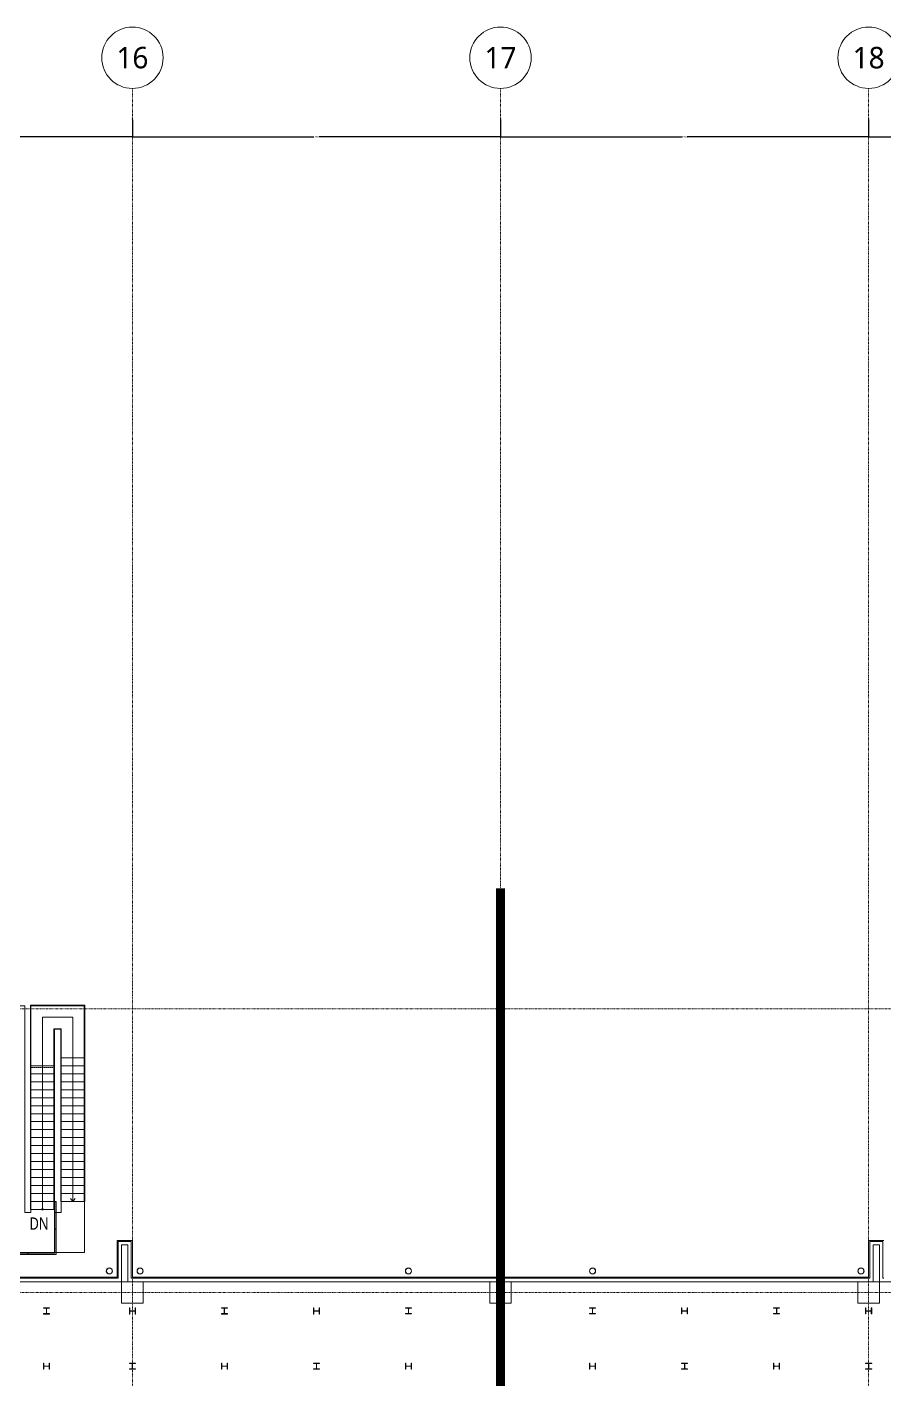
# Model space of a CAD drawing. Extents: x -32000 to 290600, y -111057 to 131250.
# Drawn here: x 123765 to 151700, y 87182 to 131250 of the extents above; entities that cross this region are included whole.
import ezdxf
from ezdxf.enums import TextEntityAlignment as Align

# ---------------------------------------------------------------- set-up
doc = ezdxf.new("R2010")
doc.units = 0
doc.header["$LTSCALE"] = 5
for name, pattern in [('DIVIDE', [1.25, 0.5, -0.25, 0, -0.25, 0, -0.25]), ('H12PL2$0$JJP_三點線', [0.9, 0.3, -0.15, 0, -0.15, 0, -0.15, 0, -0.15]), ('H12PL2$0$JJP_虛線(退縮線、投影線、地下室範圍、非屬本工程、圖面分區)', [0.45, 0.3, -0.15])]:
    doc.linetypes.add(name, pattern=pattern)
for name, color, linetype in [('area code', 5, 'Continuous'), ('H12PL2$0$A-DIM', 252, 'Continuous'), ('H12PL2$0$A-OBJE-MEP', 252, 'Continuous'), ('H12PL2$0$A-RAIL', 252, 'Continuous'), ('H12PL2$0$A-STRS', 252, 'Continuous'), ('H12PL2$0$A-TEXT', 252, 'Continuous'), ('H12PL2$0$A-WALL-EX', 252, 'Continuous'), ('H12PL2$0$S-COL', 252, 'Continuous'), ('H12PL2$0$S-GRID', 252, 'Continuous'), ('H12PL2$0$S-SLAB-SHOW', 252, 'Continuous')]:
    doc.layers.add(name, color=color, linetype=linetype)
doc.styles.add('H12PL2$0$dim-txt', font='isocp.shx', dxfattribs={"width": 0.7, "bigfont": 'chineset.shx'})
doc.styles.add('H12PL2$0$Standard', font='', dxfattribs={"width": 0.8})
doc.styles.get('H12PL2$0$Standard').set_extended_font_data('Microsoft JhengHei')
doc.dimstyles.new('H12PL2$0$ARCH-dim-200MM', dxfattribs={"dimscale": 200, "dimtxt": 0.3, "dimasz": 0.1, "dimexe": 0.1, "dimexo": 0.1, "dimgap": 0.05, "dimtad": 1, "dimdec": 0, "dimlfac": 10, "dimrnd": 0.5, "dimdsep": 46, "dimtxsty": 'H12PL2$0$dim-txt', "dimblk": 'H12PL2$0$_Dot', "dimcen": 2, "dimclrd": 256, "dimclre": 256, "dimclrt": 256, "dimadec": 0, "dimazin": 0, "dimtfac": 1, "dimtix": 1, "dimtmove": 2, "dimatfit": 3, "dimldrblk": 'H12PL2$0$_OBLIQUE', "dimfxl": 1, "dimtvp": 1, "dimtolj": 1, "dimarcsym": 0})

# ---------------------------------------------------------------- blocks, each defined once
blk = doc.blocks.new('*D113')
at = {"layer": 'DEFPOINTS', "color": 0, "linetype": 'Continuous', "transparency": 16777216}
for p in [(118800, 128250), (127200, 128250), (127200, 127670)]:
    blk.add_point(p, dxfattribs=at)
at = {"layer": 'H12PL2$0$A-DIM', "linetype": 'Continuous', "lineweight": -2, "transparency": 16777216}
for p, q in [((118800, 128230), (118800, 127650)), ((127200, 128230), (127200, 127650)), ((118820, 127670), (122921, 127670)), ((127180, 127670), (123079, 127670))]:
    blk.add_line(p, q, dxfattribs=at)
at = {"layer": 'H12PL2$0$A-DIM', "linetype": 'Continuous', "lineweight": 0, "transparency": 16777216, "insert": (123000, 127670), "char_height": 60, "attachment_point": 5, "style": 'H12PL2$0$dim-txt'}
blk.add_mtext('\\A1;84000', dxfattribs=at)
blk = doc.blocks.new('H12PL2$0$_Dot')
blk = doc.blocks.new('H12PL2$0$_OBLIQUE')
at = {"color": 0, "linetype": 'ByBlock', "lineweight": -2}
blk.add_line((-0.5, -0.5), (0.5, 0.5), dxfattribs=at)
blk = doc.blocks.new('*D114')
at = {"layer": 'DEFPOINTS', "color": 0, "linetype": 'Continuous', "transparency": 16777216}
for p in [(127200, 128250), (139200, 128250), (139200, 127670)]:
    blk.add_point(p, dxfattribs=at)
at = {"layer": 'H12PL2$0$A-DIM', "linetype": 'Continuous', "lineweight": -2, "transparency": 16777216}
for p, q in [((127200, 128230), (127200, 127650)), ((139200, 128230), (139200, 127650)), ((127220, 127670), (133112, 127670)), ((139180, 127670), (133288, 127670))]:
    blk.add_line(p, q, dxfattribs=at)
at = {"layer": 'H12PL2$0$A-DIM', "linetype": 'Continuous', "lineweight": 0, "transparency": 16777216, "insert": (133200, 127670), "char_height": 60, "attachment_point": 5, "style": 'H12PL2$0$dim-txt'}
blk.add_mtext('\\A1;120000', dxfattribs=at)
blk = doc.blocks.new('*D115')
at = {"layer": 'DEFPOINTS', "color": 0, "linetype": 'Continuous', "transparency": 16777216}
for p in [(139200, 128250), (151200, 128250), (151200, 127670)]:
    blk.add_point(p, dxfattribs=at)
at = {"layer": 'H12PL2$0$A-DIM', "linetype": 'Continuous', "lineweight": -2, "transparency": 16777216}
for p, q in [((139200, 128230), (139200, 127650)), ((151200, 128230), (151200, 127650)), ((139220, 127670), (145112, 127670)), ((151180, 127670), (145288, 127670))]:
    blk.add_line(p, q, dxfattribs=at)
at = {"layer": 'H12PL2$0$A-DIM', "linetype": 'Continuous', "lineweight": 0, "transparency": 16777216, "insert": (145200, 127670), "char_height": 60, "attachment_point": 5, "style": 'H12PL2$0$dim-txt'}
blk.add_mtext('\\A1;120000', dxfattribs=at)
blk = doc.blocks.new('*D116')
at = {"layer": 'DEFPOINTS', "color": 0, "linetype": 'Continuous', "transparency": 16777216}
for p in [(151200, 128250), (159600, 128250), (159600, 127670)]:
    blk.add_point(p, dxfattribs=at)
at = {"layer": 'H12PL2$0$A-DIM', "linetype": 'Continuous', "lineweight": -2, "transparency": 16777216}
for p, q in [((151200, 128230), (151200, 127650)), ((159600, 128230), (159600, 127650)), ((151220, 127670), (155321, 127670)), ((159580, 127670), (155479, 127670))]:
    blk.add_line(p, q, dxfattribs=at)
at = {"layer": 'H12PL2$0$A-DIM', "linetype": 'Continuous', "lineweight": 0, "transparency": 16777216, "insert": (155400, 127670), "char_height": 60, "attachment_point": 5, "style": 'H12PL2$0$dim-txt'}
blk.add_mtext('\\A1;84000', dxfattribs=at)
blk = doc.blocks.new('H12PL2')
at = {"layer": 'H12PL2$0$A-OBJE-MEP', "lineweight": 0, "flags": 128}
for points in [[(126545, 90700, 1), (126355, 90700, 1)], [(127545, 90700, 1), (127355, 90700, 1)], [(136295, 90700, 1), (136105, 90700, 1)], [(142295, 90700, 1), (142105, 90700, 1)], [(151045, 90700, 1), (150855, 90700, 1)]]:
    blk.add_lwpolyline(points, format="xyb", close=True, dxfattribs=at)
at = {"layer": 'H12PL2$0$A-OBJE-MEP', "lineweight": 0}
for centre in [(126450, 90700), (127450, 90700), (136200, 90700), (142200, 90700), (150950, 90700)]:
    blk.add_circle(centre, 100, dxfattribs=at)
at = {"layer": 'H12PL2$0$A-RAIL', "lineweight": 0}
for p, q in [((124717.35, 92970), (124674.65, 92970)), ((124674.65, 92970), (124674.65, 91281.35)), ((124716, 92960), (124676, 92960)), ((124676, 92960), (124676, 91280)), ((124716, 91240), (124716, 92960)), ((124717.35, 91238.65), (124717.35, 92970)), ((124713, 92070), (124679, 92070)), ((124696, 92053), (124696, 92087)), ((122078.65, 91238.65), (124717.35, 91238.65)), ((122080, 91240), (124716, 91240)), ((124676, 91280), (122120, 91280)), ((124674.65, 91281.35), (122121.35, 91281.35)), ((123779, 91260), (123813, 91260)), ((123796, 91243), (123796, 91277))]:
    blk.add_line(p, q, dxfattribs=at)
at = {"layer": 'H12PL2$0$A-STRS', "lineweight": 0}
for p, q in [((123878, 97390), (123878, 99366)), ((123878, 99366), (125648, 99366)), ((125632, 99350), (123894, 99350)), ((123894, 99350), (123894, 97390)), ((123894, 99350), (125632, 99350)), ((123894, 97390), (123894, 99350)), ((123894, 99350), (125632, 99350)), ((123894, 97390), (123894, 99350)), ((125632, 97650), (125632, 99350)), ((125632, 99350), (125632, 97650)), ((125632, 99350), (125632, 97650)), ((125648, 99366), (125648, 97650)), ((125257, 98975), (124269, 98975)), ((124269, 98975), (124269, 97390)), ((125257, 97650), (125257, 98975)), ((124644, 97390), (124644, 98600)), ((124644, 98600), (124882, 98600)), ((124882, 98600), (124644, 98600)), ((124644, 98600), (124644, 97390)), ((124882, 98600), (124644, 98600)), ((124644, 98600), (124644, 97390)), ((124866, 98584), (124660, 98584)), ((124660, 98584), (124660, 97390)), ((124866, 97650), (124866, 98584)), ((124882, 98600), (124882, 97650)), ((124882, 97650), (124882, 98600)), ((124882, 97650), (124882, 98600)), ((123894, 97390), (123878, 97390)), ((123878, 92710), (123878, 97390)), ((123878, 97390), (123894, 97390)), ((123894, 97390), (123894, 92710)), ((123894, 92710), (123894, 97390)), ((123894, 97390), (124644, 97390)), ((123894, 97390), (124644, 97390)), ((124644, 97390), (123894, 97390)), ((123894, 97130), (123894, 97390)), ((123894, 97390), (124644, 97390)), ((124269, 97390), (124269, 92970)), ((124660, 97390), (124644, 97390)), ((124644, 92710), (124644, 97390)), ((124644, 97390), (124660, 97390)), ((124644, 97390), (124644, 92710)), ((124644, 97390), (124644, 97130)), ((124660, 97390), (124660, 92710)), ((124866, 92970), (124866, 97650)), ((124866, 97650), (124882, 97650)), ((124882, 97650), (124866, 97650)), ((124882, 97650), (124882, 92970)), ((124882, 92970), (124882, 97650)), ((125632, 97650), (124882, 97650)), ((125632, 97650), (124882, 97650)), ((124882, 97390), (124882, 97650)), ((124882, 97650), (125632, 97650)), ((125632, 97650), (124882, 97650)), ((125632, 97390), (124882, 97390)), ((124882, 97130), (124882, 97390)), ((124882, 97390), (125632, 97390)), ((125632, 97390), (124882, 97390)), ((125257, 93230), (125257, 97650)), ((125632, 92970), (125632, 97650)), ((125632, 97650), (125648, 97650)), ((125648, 97650), (125632, 97650)), ((125632, 97650), (125632, 92970)), ((125632, 97650), (125632, 97390)), ((125632, 97390), (125632, 97130)), ((125648, 97650), (125648, 92970)), ((123894, 97130), (124644, 97130)), ((124644, 97130), (123894, 97130)), ((123894, 97130), (124644, 97130)), ((123894, 96870), (123894, 97130)), ((124644, 97130), (124644, 96870)), ((125632, 97130), (124882, 97130)), ((124882, 96870), (124882, 97130)), ((124882, 97130), (125632, 97130)), ((125632, 97130), (124882, 97130)), ((125632, 97130), (125632, 96870)), ((123894, 96870), (124644, 96870)), ((124644, 96870), (123894, 96870)), ((123894, 96870), (124644, 96870)), ((123894, 96610), (123894, 96870)), ((123894, 96610), (124644, 96610)), ((124644, 96610), (123894, 96610)), ((123894, 96610), (124644, 96610)), ((123894, 96350), (123894, 96610)), ((124644, 96870), (124644, 96610)), ((124644, 96610), (124644, 96350)), ((125632, 96870), (124882, 96870)), ((124882, 96610), (124882, 96870)), ((124882, 96870), (125632, 96870)), ((125632, 96870), (124882, 96870)), ((125632, 96610), (124882, 96610)), ((124882, 96350), (124882, 96610)), ((124882, 96610), (125632, 96610)), ((125632, 96610), (124882, 96610)), ((125632, 96870), (125632, 96610)), ((125632, 96610), (125632, 96350)), ((123894, 96350), (124644, 96350)), ((124644, 96350), (123894, 96350)), ((123894, 96350), (124644, 96350)), ((123894, 96090), (123894, 96350)), ((123894, 96090), (124644, 96090)), ((124644, 96090), (123894, 96090)), ((123894, 96090), (124644, 96090)), ((123894, 95830), (123894, 96090)), ((124644, 96350), (124644, 96090)), ((124644, 96090), (124644, 95830)), ((125632, 96350), (124882, 96350)), ((124882, 96090), (124882, 96350)), ((124882, 96350), (125632, 96350)), ((125632, 96350), (124882, 96350)), ((125632, 96090), (124882, 96090)), ((124882, 95830), (124882, 96090)), ((124882, 96090), (125632, 96090)), ((125632, 96090), (124882, 96090)), ((125632, 96350), (125632, 96090)), ((125632, 96090), (125632, 95830)), ((123894, 95830), (124644, 95830)), ((124644, 95830), (123894, 95830)), ((123894, 95830), (124644, 95830)), ((123894, 95570), (123894, 95830)), ((124644, 95830), (124644, 95570)), ((125632, 95830), (124882, 95830)), ((124882, 95570), (124882, 95830)), ((124882, 95830), (125632, 95830)), ((125632, 95830), (124882, 95830)), ((125632, 95830), (125632, 95570)), ((123894, 95570), (124644, 95570)), ((124644, 95570), (123894, 95570)), ((123894, 95570), (124644, 95570)), ((123894, 95310), (123894, 95570)), ((123894, 95310), (124644, 95310)), ((124644, 95310), (123894, 95310)), ((123894, 95310), (124644, 95310)), ((123894, 95050), (123894, 95310)), ((124644, 95570), (124644, 95310)), ((124644, 95310), (124644, 95050)), ((125632, 95570), (124882, 95570)), ((124882, 95310), (124882, 95570)), ((124882, 95570), (125632, 95570)), ((125632, 95570), (124882, 95570)), ((125632, 95310), (124882, 95310)), ((124882, 95050), (124882, 95310)), ((124882, 95310), (125632, 95310)), ((125632, 95310), (124882, 95310)), ((125632, 95570), (125632, 95310)), ((125632, 95310), (125632, 95050)), ((123894, 95050), (124644, 95050)), ((124644, 95050), (123894, 95050)), ((123894, 95050), (124644, 95050)), ((123894, 94790), (123894, 95050)), ((123894, 94790), (124644, 94790)), ((124644, 94790), (123894, 94790)), ((123894, 94790), (124644, 94790)), ((123894, 94530), (123894, 94790)), ((124644, 95050), (124644, 94790)), ((124644, 94790), (124644, 94530)), ((125632, 95050), (124882, 95050)), ((124882, 94790), (124882, 95050)), ((124882, 95050), (125632, 95050)), ((125632, 95050), (124882, 95050)), ((125632, 94790), (124882, 94790)), ((124882, 94530), (124882, 94790)), ((124882, 94790), (125632, 94790)), ((125632, 94790), (124882, 94790)), ((125632, 95050), (125632, 94790)), ((125632, 94790), (125632, 94530)), ((123894, 94530), (124644, 94530)), ((124644, 94530), (123894, 94530)), ((123894, 94530), (124644, 94530)), ((123894, 94270), (123894, 94530)), ((124644, 94530), (124644, 94270)), ((125632, 94530), (124882, 94530)), ((124882, 94270), (124882, 94530)), ((124882, 94530), (125632, 94530)), ((125632, 94530), (124882, 94530)), ((125632, 94530), (125632, 94270)), ((123894, 94270), (124644, 94270)), ((124644, 94270), (123894, 94270)), ((123894, 94270), (124644, 94270)), ((123894, 94010), (123894, 94270)), ((123894, 94010), (124644, 94010)), ((124644, 94010), (123894, 94010)), ((123894, 94010), (124644, 94010)), ((123894, 93750), (123894, 94010)), ((124644, 94270), (124644, 94010)), ((124644, 94010), (124644, 93750)), ((125632, 94270), (124882, 94270)), ((124882, 94010), (124882, 94270)), ((124882, 94270), (125632, 94270)), ((125632, 94270), (124882, 94270)), ((125632, 94010), (124882, 94010)), ((124882, 93750), (124882, 94010)), ((124882, 94010), (125632, 94010)), ((125632, 94010), (124882, 94010)), ((125632, 94270), (125632, 94010)), ((125632, 94010), (125632, 93750)), ((123894, 93750), (124644, 93750)), ((124644, 93750), (123894, 93750)), ((123894, 93750), (124644, 93750)), ((123894, 93490), (123894, 93750)), ((123894, 93490), (124644, 93490)), ((124644, 93490), (123894, 93490)), ((123894, 93490), (124644, 93490)), ((123894, 93230), (123894, 93490)), ((124644, 93750), (124644, 93490)), ((124644, 93490), (124644, 93230)), ((125632, 93750), (124882, 93750)), ((124882, 93490), (124882, 93750)), ((124882, 93750), (125632, 93750)), ((125632, 93750), (124882, 93750)), ((125632, 93490), (124882, 93490)), ((124882, 93230), (124882, 93490)), ((124882, 93490), (125632, 93490)), ((125632, 93490), (124882, 93490)), ((125632, 93750), (125632, 93490)), ((125632, 93490), (125632, 93230)), ((123894, 93230), (124644, 93230)), ((124644, 93230), (123894, 93230)), ((123894, 93230), (124644, 93230)), ((123894, 92970), (123894, 93230)), ((124644, 93230), (124644, 92970)), ((125632, 93230), (124882, 93230)), ((124882, 92970), (124882, 93230)), ((124882, 93230), (125632, 93230)), ((125632, 93230), (124882, 93230)), ((125257, 92970), (125182, 93070)), ((125257, 92970), (125257, 93230)), ((125332, 93070), (125257, 92970)), ((125632, 93230), (125632, 92970)), ((123894, 92710), (123878, 92710)), ((123894, 92970), (124644, 92970)), ((124644, 92970), (123894, 92970)), ((123894, 92970), (124644, 92970)), ((123894, 92710), (123894, 92970)), ((124644, 92710), (123894, 92710)), ((124644, 92710), (123894, 92710)), ((124269, 92970), (124269, 92710)), ((124644, 92970), (124644, 92710)), ((124660, 92710), (124644, 92710)), ((124882, 92970), (124866, 92970)), ((125632, 92970), (124882, 92970)), ((125632, 92970), (124882, 92970)), ((125648, 92970), (125632, 92970))]:
    blk.add_line(p, q, dxfattribs=at)
at = {"layer": 'H12PL2$0$A-STRS', "linetype": 'H12PL2$0$JJP_虛線(退縮線、投影線、地下室範圍、非屬本工程、圖面分區)', "lineweight": 0}
blk.add_line((123894, 97340), (124644, 97340), dxfattribs=at)
at = {"layer": 'H12PL2$0$A-STRS', "lineweight": 0, "flags": 128}
blk.add_lwpolyline([(124244, 92710, -1), (124294, 92710, -1)], format="xyb", close=True, dxfattribs=at)
at = {"layer": 'H12PL2$0$A-WALL-EX', "lineweight": 0}
for p, q in [((126850, 91665), (126735, 91665)), ((126850, 91665), (126735, 91665)), ((126735, 90500), (126735, 91665)), ((126850, 91665), (127050, 91665)), ((127165, 91665), (127050, 91665)), ((127165, 91665), (127050, 91665)), ((127165, 91665), (127165, 90500)), ((151350, 91665), (151235, 91665)), ((151350, 91665), (151235, 91665)), ((151235, 90500), (151235, 91665)), ((151350, 91665), (151550, 91665)), ((151665, 91665), (151550, 91665)), ((151665, 91665), (151550, 91665)), ((151665, 91665), (151665, 90500)), ((77050, 90465), (126700, 90465)), ((126700, 90465), (126735, 90465)), ((126735, 90465), (126735, 90500)), ((126735, 90465), (126735, 90500)), ((127165, 90500), (127165, 90465)), ((127165, 90500), (127165, 90465)), ((127165, 90465), (127200, 90465)), ((127200, 90465), (151200, 90465)), ((151200, 90465), (151235, 90465)), ((151235, 90465), (151235, 90500)), ((151235, 90465), (151235, 90500)), ((151665, 90500), (151665, 90465)), ((151665, 90500), (151665, 90465)), ((151665, 90465), (151700, 90465))]:
    blk.add_line(p, q, dxfattribs=at)
at = {"layer": 'H12PL2$0$A-WALL-EX', "lineweight": 0, "flags": 128}
for points in [[(126700, 91700), (126735, 91700)], [(126700, 91700), (126700, 90500)], [(127165, 91700), (126735, 91700)], [(127200, 91700), (127165, 91700)], [(127200, 90500), (127200, 91700)], [(151200, 91700), (151235, 91700)], [(151200, 91700), (151200, 90500)], [(151665, 91700), (151235, 91700)], [(151700, 91700), (151665, 91700)], [(126850, 91550), (127050, 91550)], [(126850, 90465), (126850, 91550)], [(127050, 91550), (127050, 90465)], [(151350, 91550), (151550, 91550)], [(151350, 90465), (151350, 91550)], [(151550, 91550), (151550, 90465)], [(77050, 90500), (126700, 90500)], [(77050, 90500), (126700, 90500)], [(77050, 90500), (126700, 90500)], [(126700, 90500), (77050, 90500)], [(77050, 90350), (126850, 90350)], [(126850, 90350), (126850, 90465)], [(127050, 90350), (127050, 90465)], [(127050, 90350), (151350, 90350)], [(127200, 90500), (151200, 90500)], [(127200, 90500), (151200, 90500)], [(127200, 90500), (151200, 90500)], [(151200, 90500), (127200, 90500)], [(151350, 90350), (151350, 90465)], [(151550, 90350), (151550, 90465)], [(151550, 90350), (237400, 90350)]]:
    blk.add_lwpolyline(points, dxfattribs=at)
at = {"layer": 'H12PL2$0$S-COL', "lineweight": 0, "flags": 128}
for points in [[(127050, 90350), (126850, 90350), (126850, 89650), (127550, 89650), (127550, 90350)], [(138850, 90350), (138850, 89650), (139550, 89650), (139550, 90350)], [(150850, 90350), (150850, 89650), (151550, 89650), (151550, 90350), (151350, 90350)]]:
    blk.add_lwpolyline(points, dxfattribs=at)
for points in [[(124500, 89299.5), (124500, 89311.5), (124417, 89311.5, -0.41421356), (124404, 89324.5), (124404, 89474.5, -0.41421356), (124417, 89487.5), (124500, 89487.5), (124500, 89499.5), (124300, 89499.5), (124300, 89487.5), (124383, 89487.5, -0.41421356), (124396, 89474.5), (124396, 89324.5, -0.41421356), (124383, 89311.5), (124300, 89311.5), (124300, 89299.5)], [(127300, 89499.5), (127288, 89499.5), (127288, 89416.5, -0.41421356), (127275, 89403.5), (127125, 89403.5, -0.41421356), (127112, 89416.5), (127112, 89499.5), (127100, 89499.5), (127100, 89299.5), (127112, 89299.5), (127112, 89382.5, -0.41421356), (127125, 89395.5), (127275, 89395.5, -0.41421356), (127288, 89382.5), (127288, 89299.5), (127300, 89299.5)], [(130300, 89299.5), (130300, 89311.5), (130217, 89311.5, -0.41421356), (130204, 89324.5), (130204, 89474.5, -0.41421356), (130217, 89487.5), (130300, 89487.5), (130300, 89499.5), (130100, 89499.5), (130100, 89487.5), (130183, 89487.5, -0.41421356), (130196, 89474.5), (130196, 89324.5, -0.41421356), (130183, 89311.5), (130100, 89311.5), (130100, 89299.5)], [(133300, 89499.5), (133288, 89499.5), (133288, 89416.5, -0.41421356), (133275, 89403.5), (133125, 89403.5, -0.41421356), (133112, 89416.5), (133112, 89499.5), (133100, 89499.5), (133100, 89299.5), (133112, 89299.5), (133112, 89382.5, -0.41421356), (133125, 89395.5), (133275, 89395.5, -0.41421356), (133288, 89382.5), (133288, 89299.5), (133300, 89299.5)], [(136300, 89300), (136300, 89312), (136217, 89312, -0.41421356), (136204, 89325), (136204, 89475, -0.41421356), (136217, 89488), (136300, 89488), (136300, 89500), (136100, 89500), (136100, 89488), (136183, 89488, -0.41421356), (136196, 89475), (136196, 89325, -0.41421356), (136183, 89312), (136100, 89312), (136100, 89300)], [(139300, 89500), (139288, 89500), (139288, 89417, -0.41421356), (139275, 89404), (139125, 89404, -0.41421356), (139112, 89417), (139112, 89500), (139100, 89500), (139100, 89300), (139112, 89300), (139112, 89383, -0.41421356), (139125, 89396), (139275, 89396, -0.41421356), (139288, 89383), (139288, 89300), (139300, 89300)], [(142100, 89300), (142100, 89312), (142183, 89312, 0.41421356), (142196, 89325), (142196, 89475, 0.41421356), (142183, 89488), (142100, 89488), (142100, 89500), (142300, 89500), (142300, 89488), (142217, 89488, 0.41421356), (142204, 89475), (142204, 89325, 0.41421356), (142217, 89312), (142300, 89312), (142300, 89300)], [(145100, 89500), (145112, 89500), (145112, 89417, 0.41421356), (145125, 89404), (145275, 89404, 0.41421356), (145288, 89417), (145288, 89500), (145300, 89500), (145300, 89300), (145288, 89300), (145288, 89383, 0.41421356), (145275, 89396), (145125, 89396, 0.41421356), (145112, 89383), (145112, 89300), (145100, 89300)], [(148100, 89300), (148100, 89312), (148183, 89312, 0.41421356), (148196, 89325), (148196, 89475, 0.41421356), (148183, 89488), (148100, 89488), (148100, 89500), (148300, 89500), (148300, 89488), (148217, 89488, 0.41421356), (148204, 89475), (148204, 89325, 0.41421356), (148217, 89312), (148300, 89312), (148300, 89300)], [(151100, 89500), (151112, 89500), (151112, 89417, 0.41421356), (151125, 89404), (151275, 89404, 0.41421356), (151288, 89417), (151288, 89500), (151300, 89500), (151300, 89300), (151288, 89300), (151288, 89383, 0.41421356), (151275, 89396), (151125, 89396, 0.41421356), (151112, 89383), (151112, 89300), (151100, 89300)], [(124500, 87700), (124488, 87700), (124488, 87617, -0.41421356), (124475, 87604), (124325, 87604, -0.41421356), (124312, 87617), (124312, 87700), (124300, 87700), (124300, 87500), (124312, 87500), (124312, 87583, -0.41421356), (124325, 87596), (124475, 87596, -0.41421356), (124488, 87583), (124488, 87500), (124500, 87500)], [(127300, 87500), (127300, 87512), (127217, 87512, -0.41421356), (127204, 87525), (127204, 87675, -0.41421356), (127217, 87688), (127300, 87688), (127300, 87700), (127100, 87700), (127100, 87688), (127183, 87688, -0.41421356), (127196, 87675), (127196, 87525, -0.41421356), (127183, 87512), (127100, 87512), (127100, 87500)], [(130300, 87700), (130288, 87700), (130288, 87617, -0.41421356), (130275, 87604), (130125, 87604, -0.41421356), (130112, 87617), (130112, 87700), (130100, 87700), (130100, 87500), (130112, 87500), (130112, 87583, -0.41421356), (130125, 87596), (130275, 87596, -0.41421356), (130288, 87583), (130288, 87500), (130300, 87500)], [(133300, 87500), (133300, 87512), (133217, 87512, -0.41421356), (133204, 87525), (133204, 87675, -0.41421356), (133217, 87688), (133300, 87688), (133300, 87700), (133100, 87700), (133100, 87688), (133183, 87688, -0.41421356), (133196, 87675), (133196, 87525, -0.41421356), (133183, 87512), (133100, 87512), (133100, 87500)], [(136300, 87700), (136288, 87700), (136288, 87617, -0.41421356), (136275, 87604), (136125, 87604, -0.41421356), (136112, 87617), (136112, 87700), (136100, 87700), (136100, 87500), (136112, 87500), (136112, 87583, -0.41421356), (136125, 87596), (136275, 87596, -0.41421356), (136288, 87583), (136288, 87500), (136300, 87500)], [(139300, 87500), (139300, 87512), (139217, 87512, -0.41421356), (139204, 87525), (139204, 87675, -0.41421356), (139217, 87688), (139300, 87688), (139300, 87700), (139100, 87700), (139100, 87688), (139183, 87688, -0.41421356), (139196, 87675), (139196, 87525, -0.41421356), (139183, 87512), (139100, 87512), (139100, 87500)], [(142100, 87700), (142112, 87700), (142112, 87617, 0.41421356), (142125, 87604), (142275, 87604, 0.41421356), (142288, 87617), (142288, 87700), (142300, 87700), (142300, 87500), (142288, 87500), (142288, 87583, 0.41421356), (142275, 87596), (142125, 87596, 0.41421356), (142112, 87583), (142112, 87500), (142100, 87500)], [(145100, 87500), (145100, 87512), (145183, 87512, 0.41421356), (145196, 87525), (145196, 87675, 0.41421356), (145183, 87688), (145100, 87688), (145100, 87700), (145300, 87700), (145300, 87688), (145217, 87688, 0.41421356), (145204, 87675), (145204, 87525, 0.41421356), (145217, 87512), (145300, 87512), (145300, 87500)], [(148100, 87700), (148112, 87700), (148112, 87617, 0.41421356), (148125, 87604), (148275, 87604, 0.41421356), (148288, 87617), (148288, 87700), (148300, 87700), (148300, 87500), (148288, 87500), (148288, 87583, 0.41421356), (148275, 87596), (148125, 87596, 0.41421356), (148112, 87583), (148112, 87500), (148100, 87500)], [(151100, 87500), (151100, 87512), (151183, 87512, 0.41421356), (151196, 87525), (151196, 87675, 0.41421356), (151183, 87688), (151100, 87688), (151100, 87700), (151300, 87700), (151300, 87688), (151217, 87688, 0.41421356), (151204, 87675), (151204, 87525, 0.41421356), (151217, 87512), (151300, 87512), (151300, 87500)]]:
    blk.add_lwpolyline(points, format="xyb", close=True, dxfattribs=at)
at = {"layer": 'H12PL2$0$S-GRID', "linetype": 'H12PL2$0$JJP_三點線', "lineweight": 0}
for p, q in [((127200, 128250), (127200, 129250)), ((139200, 128250), (139200, 129250)), ((151200, 128250), (151200, 129250)), ((127200, 128250), (127200, -28000)), ((139200, 128250), (139200, -28000)), ((151200, 128250), (151200, -28000)), ((-29000, 99250), (289600, 99250)), ((-29000, 90000), (289600, 90000))]:
    blk.add_line(p, q, dxfattribs=at)
at = {"layer": 'H12PL2$0$S-GRID', "lineweight": 0}
for centre in [(127200, 130250), (139200, 130250), (151200, 130250)]:
    blk.add_circle(centre, 1000, dxfattribs=at)
at = {"layer": 'H12PL2$0$S-GRID', "linetype": 'H12PL2$0$JJP_三點線', "lineweight": 0}
for p in [(127200, 128250), (127200, 128250), (139200, 128250), (139200, 128250), (151200, 128250), (151200, 128250)]:
    blk.add_point(p, dxfattribs=at)
at = {"layer": 'H12PL2$0$S-SLAB-SHOW', "lineweight": 0, "flags": 128}
for points in [[(77600, 99350), (77600, 93237.5), (122140, 93237.5), (122140, 91300), (125640, 91300), (125640, 92970), (124874, 92970), (124874, 92610), (124656, 92610), (124656, 92710), (123890, 92710), (123890, 92610), (123690, 92610), (123690, 99350)], [(77600, 99350), (77600, 93237.5), (122140, 93237.5), (122140, 91300), (124656, 91300), (124656, 92710), (123890, 92710), (123890, 92610), (123690, 92610), (123690, 99350)]]:
    blk.add_lwpolyline(points, close=True, dxfattribs=at)
at = {"layer": 'H12PL2$0$A-TEXT', "linetype": 'Continuous', "lineweight": 0, "insert": (123846.49, 92247.84), "char_height": 400, "attachment_point": 4, "style": 'H12PL2$0$Standard'}
blk.add_mtext('\\A1;DN', dxfattribs=at)
at = {"layer": 'H12PL2$0$S-GRID', "style": 'H12PL2$0$Standard'}
for s, p in [('16', (127200, 130602.36)), ('17', (139200, 130602.36)), ('18', (151200, 130602.36))]:
    blk.add_text(s, height=700, dxfattribs=at).set_placement(p, align=Align.TOP_CENTER)
at = {"layer": 'H12PL2$0$A-DIM', "linetype": 'Continuous', "lineweight": 0}
for base, p1, p2, picture, middle in [((127200, 127670), (118800, 128250), (127200, 128250), '*D113', (123000, 127670)), ((139200, 127670), (127200, 128250), (139200, 128250), '*D114', (133200, 127670)), ((151200, 127670), (139200, 128250), (151200, 128250), '*D115', (145200, 127670)), ((159600, 127670), (151200, 128250), (159600, 128250), '*D116', (155400, 127670))]:
    dim = blk.add_linear_dim(base=base, p1=p1, p2=p2, dimstyle='H12PL2$0$ARCH-dim-200MM', dxfattribs=at)
    dim.commit()
    dim.dimension.update_dxf_attribs({"geometry": picture, "text_midpoint": middle, "dimtype": 128})

msp = doc.modelspace()

# ---------------------------------------------------------------- block references
msp.add_blockref('H12PL2', (0, 0))

# ---------------------------------------------------------------- next in the draw order: linework, layer by layer
at = {"layer": 'area code', "color": 5, "linetype": 'DIVIDE', "const_width": 300}
msp.add_lwpolyline([(139200, 103179), (139200, -9579)], dxfattribs=at)

doc.saveas('drawing.dxf')
